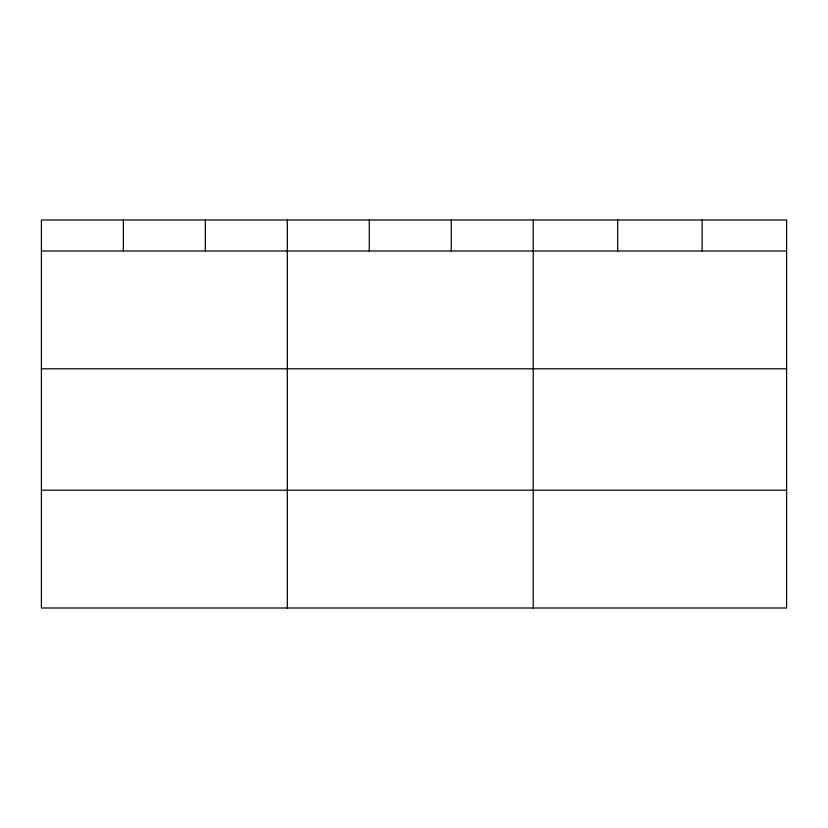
<?xml version="1.0" encoding="UTF-8"?>
<svg xmlns="http://www.w3.org/2000/svg" width="828" height="828" viewBox="0 0 828 828"><rect width="100%" height="100%" fill="white"/><g stroke="black" fill="none" stroke-linecap="round" stroke-linejoin="round"><path stroke-width="1.24" d="M786.6 368.802L786.6 220L41.4 220L41.4 608L786.6 608L786.6 368.802L41.4 368.802M41.4 250.987L786.6 250.987M41.4 490.186L786.6 490.186M702.144 220L702.144 250.987M617.688 220L617.688 250.987M533.232 220L533.232 608M451.26 220L451.26 250.987M369.288 220L369.288 250.987M287.316 220L287.316 608M205.344 220L205.344 250.987M123.372 220L123.372 250.987"/></g></svg>
